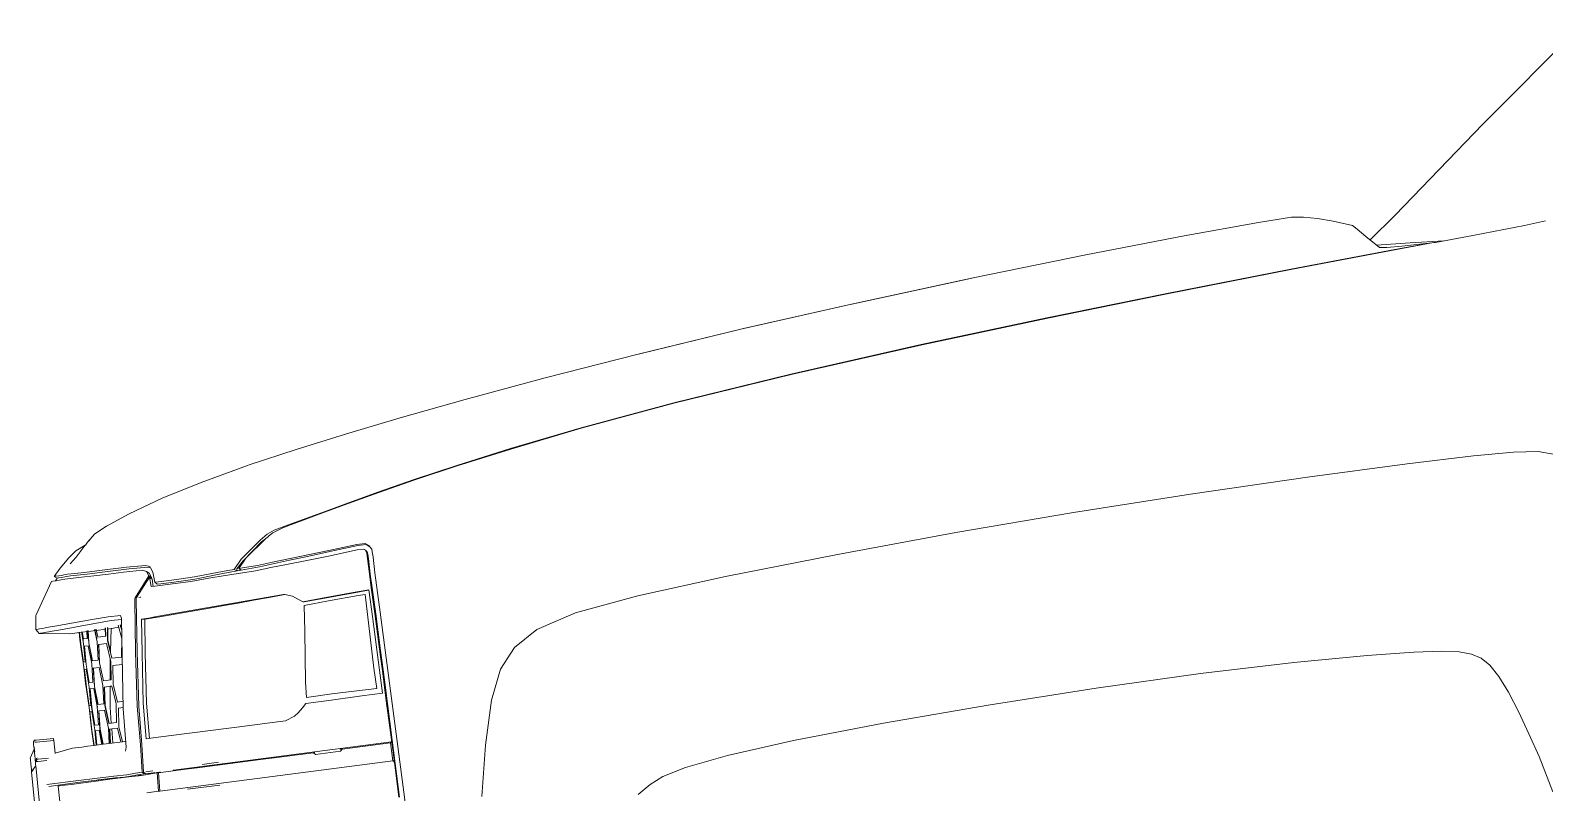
# Model space of a CAD drawing. Header units: millimetres. Extents: x 1010 to 1494, y -119 to 564.
# Drawn here: x 1414.884 to 1416.21, y 480.091 to 480.759 of the extents above; entities that cross this region are included whole.
import ezdxf

# ---------------------------------------------------------------- set-up
doc = ezdxf.new("R2010")
doc.units = ezdxf.units.MM
doc.layers.get('0').update_dxf_attribs({"lineweight": 9})
doc.layers.add('Edges', color=7, linetype='Continuous', lineweight=9)

# ---------------------------------------------------------------- blocks, each defined once
blk = doc.blocks.new('rs')
at = {"layer": 'Edges'}
for p, q in [((-98.017, 27.342), (-93.689, 30.684)), ((-102.078, 24.073), (-98.017, 27.342)), ((-110.825, 24.341), (-107.714, 24.493)), ((-107.287, 24.511), (-107.714, 24.493)), ((-107.287, 24.511), (-106.335, 24.542)), ((-105.847, 24.483), (-106.335, 24.542)), ((-105.283, 24.345), (-105.847, 24.483)), ((-124.607, 23.331), (-119.682, 23.743)), ((-119.682, 23.743), (-119.923, 23.726)), ((-114.946, 24.089), (-119.682, 23.743)), ((-114.946, 24.089), (-110.825, 24.341)), ((-104.651, 24.155), (-105.283, 24.345)), ((-103.887, 23.88), (-104.651, 24.155)), ((-103.705, 23.706), (-103.887, 23.88)), ((-103.233, 23.19), (-102.078, 24.073)), ((-129.452, 22.876), (-124.795, 23.317)), ((-129.342, 22.885), (-124.795, 23.317)), ((-124.795, 23.317), (-124.787, 23.318)), ((-124.787, 23.318), (-119.923, 23.726)), ((-124.607, 23.331), (-124.787, 23.318)), ((-119.923, 23.726), (-124.601, 23.332)), ((-103.394, 23.357), (-103.705, 23.706)), ((-102.896, 22.839), (-103.394, 23.357)), ((-133.791, 22.405), (-129.458, 22.876)), ((-133.725, 22.41), (-129.458, 22.876)), ((-129.458, 22.876), (-129.452, 22.876)), ((-129.452, 22.876), (-129.342, 22.885)), ((-106.644, 22.412), (-102.283, 22.664)), ((-102.208, 22.662), (-106.575, 22.408)), ((-101.616, 22.862), (-103, 22.947)), ((-102.599, 22.791), (-102.896, 22.839)), ((-101.974, 22.765), (-102.599, 22.791)), ((-102.283, 22.664), (-100.736, 22.748)), ((-100.736, 22.742), (-102.208, 22.662)), ((-101.226, 22.754), (-101.974, 22.765)), ((-100.23, 22.765), (-101.616, 22.862)), ((-100.736, 22.748), (-101.226, 22.754)), ((-100.736, 22.742), (-100.736, 22.748)), ((-100.651, 22.747), (-100.736, 22.742)), ((-100.578, 22.745), (-100.651, 22.747)), ((-99.014, 22.833), (-100.578, 22.745)), ((-96.841, 22.958), (-99.014, 22.833)), ((-95.964, 23.04), (-96.841, 22.958)), ((-137.722, 21.921), (-141.108, 21.461)), ((-133.791, 22.405), (-137.722, 21.921)), ((-133.791, 22.405), (-133.725, 22.41)), ((-116.878, 21.714), (-111.91, 22.073)), ((-111.902, 22.061), (-116.841, 21.703)), ((-111.91, 22.073), (-106.644, 22.412)), ((-106.575, 22.408), (-111.902, 22.061)), ((-141.108, 21.461), (-143.861, 21.053)), ((-127.655, 20.767), (-122.156, 21.286)), ((-122.119, 21.276), (-127.642, 20.754)), ((-122.156, 21.286), (-116.878, 21.714)), ((-116.841, 21.703), (-122.119, 21.276)), ((-146.18, 20.682), (-148.291, 20.314)), ((-143.861, 21.053), (-146.18, 20.682)), ((-132.595, 20.215), (-127.655, 20.767)), ((-127.642, 20.754), (-132.59, 20.201)), ((-148.291, 20.314), (-150.286, 19.927)), ((-136.519, 19.684), (-132.595, 20.215)), ((-132.59, 20.201), (-136.517, 19.668)), ((-154.029, 19.027), (-152.283, 19.485)), ((-152.283, 19.485), (-152.197, 19.504)), ((-150.358, 19.911), (-152.197, 19.504)), ((-150.289, 19.927), (-150.358, 19.911)), ((-150.286, 19.927), (-150.289, 19.927)), ((-139.512, 19.207), (-136.519, 19.684)), ((-136.517, 19.668), (-139.509, 19.188)), ((-154.029, 19.027), (-155.466, 18.562)), ((-143.618, 18.457), (-141.8, 18.807)), ((-141.792, 18.788), (-143.6, 18.439)), ((-141.8, 18.807), (-139.512, 19.207)), ((-139.509, 19.188), (-141.792, 18.788)), ((-156.46, 18.176), (-156.967, 17.921)), ((-156.46, 18.176), (-155.466, 18.562)), ((-146.547, 17.823), (-145.169, 18.131)), ((-145.169, 18.131), (-143.618, 18.457)), ((-143.6, 18.439), (-145.136, 18.115)), ((-157.422, 17.512), (-157.862, 17.066)), ((-157.841, 17.325), (-157.425, 17.509)), ((-157.422, 17.512), (-157.418, 17.513)), ((-157.418, 17.513), (-157.309, 17.623)), ((-157.309, 17.623), (-156.967, 17.921)), ((-157.309, 17.623), (-157.291, 17.645)), ((-157.213, 17.707), (-157.291, 17.645)), ((-147.321, 17.643), (-149.048, 17.26)), ((-147.458, 17.587), (-148.37, 17.378)), ((-146.449, 17.822), (-147.458, 17.587)), ((-147.321, 17.643), (-146.547, 17.823)), ((-145.136, 18.115), (-146.449, 17.822)), ((-158.574, 16.709), (-158.157, 17.086)), ((-158.157, 17.086), (-157.841, 17.325)), ((-158.146, 16.822), (-157.862, 17.066)), ((-150.245, 16.795), (-149.926, 16.991)), ((-150.19, 16.714), (-149.882, 16.9)), ((-149.882, 16.9), (-150.006, 16.822)), ((-149.926, 16.991), (-149.61, 17.123)), ((-149.876, 16.902), (-149.882, 16.9)), ((-149.682, 17.023), (-149.876, 16.902)), ((-149.283, 17.169), (-149.682, 17.023)), ((-149.61, 17.123), (-149.048, 17.26)), ((-149.039, 17.228), (-149.283, 17.169)), ((-148.37, 17.378), (-149.039, 17.228)), ((-158.859, 16.393), (-158.862, 16.392)), ((-158.754, 16.311), (-158.862, 16.392)), ((-158.859, 16.393), (-158.574, 16.709)), ((-158.807, 16.395), (-158.859, 16.393)), ((-158.829, 16.211), (-158.754, 16.311)), ((-158.807, 16.395), (-158.661, 16.396)), ((-158.751, 16.311), (-158.754, 16.311)), ((-158.699, 16.313), (-158.751, 16.311)), ((-158.699, 16.313), (-158.553, 16.314)), ((-158.661, 16.396), (-158.539, 16.4)), ((-158.553, 16.314), (-158.432, 16.318)), ((-158.453, 16.405), (-158.539, 16.4)), ((-158.453, 16.405), (-158.3, 16.416)), ((-158.432, 16.318), (-158.345, 16.323)), ((-158.345, 16.323), (-158.192, 16.336)), ((-158.3, 16.416), (-158.019, 16.409)), ((-158.192, 16.336), (-157.913, 16.326)), ((-158.019, 16.409), (-157.603, 16.399)), ((-157.913, 16.326), (-157.498, 16.315)), ((-157.603, 16.399), (-157.085, 16.393)), ((-157.498, 16.315), (-156.98, 16.31)), ((-157.085, 16.393), (-155.853, 16.39)), ((-156.98, 16.31), (-155.75, 16.307)), ((-155.853, 16.39), (-155.071, 16.36)), ((-155.75, 16.307), (-154.971, 16.275)), ((-155.071, 16.36), (-154.902, 16.294)), ((-154.971, 16.275), (-154.879, 16.238)), ((-154.879, 16.238), (-154.902, 16.294)), ((-151.117, 16.111), (-150.245, 16.795)), ((-151.051, 16.04), (-150.19, 16.714)), ((-150.006, 16.822), (-150.917, 16.127)), ((-159.798, 14.922), (-159.001, 16.207)), ((-158.948, 16.209), (-159.001, 16.207)), ((-158.948, 16.209), (-158.808, 16.212)), ((-158.808, 16.212), (-158.683, 16.216)), ((-158.683, 16.216), (-158.594, 16.218)), ((-158.594, 16.218), (-158.443, 16.231)), ((-158.443, 16.231), (-157.748, 16.216)), ((-157.748, 16.216), (-157.23, 16.21)), ((-157.23, 16.21), (-156.63, 16.207)), ((-156.63, 16.207), (-155.997, 16.206)), ((-155.997, 16.206), (-155.216, 16.179)), ((-154.985, 15.921), (-155.662, 15.09)), ((-155.607, 15.091), (-154.964, 15.859)), ((-155.216, 16.179), (-155.051, 16.112)), ((-155.051, 16.112), (-154.956, 16.027)), ((-155.051, 16.112), (-154.985, 15.921)), ((-154.89, 15.836), (-154.985, 15.921)), ((-154.964, 15.859), (-154.948, 15.467)), ((-154.964, 15.859), (-154.87, 15.77)), ((-154.89, 15.836), (-154.956, 16.027)), ((-154.89, 15.836), (-154.912, 15.81)), ((-154.879, 16.238), (-154.804, 16.049)), ((-154.862, 15.464), (-154.87, 15.77)), ((-154.804, 16.049), (-154.775, 15.63)), ((-154.775, 15.63), (-154.624, 15.623)), ((-154.686, 15.535), (-154.775, 15.63)), ((-154.624, 15.623), (-154.291, 15.626)), ((-154.291, 15.626), (-153.777, 15.629)), ((-153.777, 15.629), (-153.125, 15.634)), ((-153.125, 15.634), (-152.397, 15.68)), ((-152.397, 15.68), (-151.732, 15.718)), ((-152.31, 15.594), (-151.647, 15.637)), ((-151.732, 15.718), (-151.454, 15.731)), ((-151.647, 15.637), (-151.643, 15.638)), ((-151.352, 15.655), (-151.643, 15.638)), ((-151.454, 15.731), (-151.117, 16.111)), ((-151.352, 15.655), (-151.454, 15.731)), ((-151.352, 15.655), (-151.351, 15.738)), ((-151.247, 15.66), (-151.352, 15.655)), ((-151.351, 15.738), (-151.051, 16.04)), ((-150.917, 16.127), (-151.261, 15.738)), ((-151.261, 15.738), (-151.109, 15.745)), ((-151.261, 15.738), (-151.175, 15.663)), ((-151.247, 15.66), (-151.175, 15.663)), ((-151.175, 15.663), (-151.029, 15.672)), ((-151.109, 15.745), (-150.489, 15.767)), ((-150.416, 15.701), (-151.029, 15.672)), ((-150.489, 15.767), (-149.859, 15.817)), ((-150.416, 15.701), (-149.15, 15.811)), ((-149.947, 15.606), (-149.288, 15.652)), ((-147.494, 15.997), (-149.859, 15.817)), ((-149.288, 15.652), (-148.509, 15.705)), ((-148.394, 15.875), (-149.15, 15.811)), ((-148.509, 15.705), (-147.524, 15.775)), ((-147.451, 15.951), (-148.394, 15.875)), ((-147.524, 15.775), (-146.319, 15.873)), ((-147.494, 15.997), (-146.306, 16.094)), ((-146.269, 16.049), (-147.451, 15.951)), ((-146.319, 15.873), (-146.057, 15.869)), ((-146.306, 16.094), (-145.965, 16.089)), ((-145.932, 16.045), (-146.269, 16.049)), ((-146.057, 15.869), (-145.984, 15.816)), ((-145.984, 15.816), (-145.951, 15.773)), ((-145.984, 15.816), (-145.948, 15.748)), ((-145.951, 15.773), (-145.967, 15.784)), ((-145.802, 15.971), (-145.965, 16.089)), ((-145.913, 15.705), (-145.951, 15.773)), ((-145.948, 15.748), (-145.946, 15.607)), ((-145.785, 15.938), (-145.932, 16.045)), ((-145.913, 15.565), (-145.913, 15.705)), ((-145.785, 15.938), (-145.802, 15.971)), ((-145.785, 15.938), (-145.723, 15.822)), ((-145.723, 15.822), (-145.719, 15.63)), ((-145.719, 15.63), (-145.717, 15.591)), ((-155.681, 15.063), (-155.692, 14.983)), ((-155.681, 15.063), (-155.662, 15.09)), ((-155.636, 14.991), (-155.626, 15.064)), ((-155.607, 15.091), (-155.626, 15.064)), ((-155.497, 15.095), (-155.505, 15.085)), ((-155.498, 15.085), (-155.49, 15.095)), ((-155.44, 15.097), (-155.452, 15.082)), ((-155.433, 15.097), (-155.445, 15.082)), ((-154.948, 15.467), (-154.801, 15.462)), ((-154.801, 15.462), (-153.954, 15.462)), ((-154.686, 15.535), (-154.537, 15.525)), ((-154.537, 15.525), (-154.203, 15.529)), ((-154.203, 15.529), (-153.689, 15.535)), ((-153.954, 15.462), (-153.292, 15.46)), ((-153.689, 15.535), (-153.035, 15.544)), ((-153.292, 15.46), (-152.549, 15.5)), ((-153.035, 15.544), (-152.31, 15.594)), ((-152.549, 15.5), (-151.866, 15.531)), ((-151.866, 15.531), (-151.225, 15.548)), ((-151.225, 15.548), (-150.592, 15.562)), ((-150.592, 15.562), (-149.947, 15.606)), ((-145.943, 15.469), (-145.951, 14.831)), ((-145.945, 15.57), (-145.946, 15.607)), ((-145.946, 15.607), (-145.913, 15.565)), ((-145.946, 15.607), (-145.915, 15.544)), ((-145.945, 15.57), (-145.943, 15.469)), ((-145.92, 14.819), (-145.913, 15.457)), ((-145.915, 15.544), (-145.913, 15.565)), ((-145.913, 15.457), (-145.915, 15.544)), ((-145.716, 15.493), (-145.723, 14.848)), ((-145.717, 15.591), (-145.716, 15.493)), ((-159.9, 14.317), (-159.831, 14.793)), ((-159.831, 14.793), (-159.815, 14.887)), ((-159.815, 14.887), (-159.798, 14.922)), ((-157.54, 14.428), (-159.096, 14.354)), ((-157.54, 14.428), (-156.866, 14.461)), ((-156.866, 14.461), (-156.352, 14.439)), ((-156.352, 14.439), (-156.327, 14.323)), ((-155.692, 14.983), (-155.934, 12.872)), ((-155.636, 14.991), (-155.868, 12.877)), ((-154.886, 14.206), (-149.572, 14.443)), ((-150.181, 14.395), (-150.829, 14.363)), ((-149.528, 14.429), (-150.181, 14.395)), ((-149.572, 14.443), (-149.528, 14.429)), ((-149.527, 14.428), (-149.528, 14.429)), ((-149.527, 14.428), (-149.215, 14.324)), ((-145.951, 14.831), (-145.947, 14.252)), ((-145.916, 14.334), (-145.92, 14.819)), ((-145.723, 14.848), (-145.713, 13.207)), ((-159.9, 14.317), (-159.857, 14.318)), ((-159.775, 14.143), (-159.9, 14.317)), ((-159.857, 14.318), (-159.737, 14.324)), ((-158.532, 13.961), (-159.775, 14.143)), ((-159.775, 14.143), (-159.724, 14.143)), ((-159.737, 14.324), (-159.605, 14.33)), ((-159.724, 14.143), (-159.606, 14.148)), ((-159.606, 14.148), (-159.474, 14.155)), ((-159.605, 14.33), (-159.499, 14.335)), ((-159.499, 14.335), (-159.357, 14.343)), ((-159.474, 14.155), (-159.37, 14.16)), ((-159.37, 14.16), (-159.229, 14.167)), ((-159.357, 14.343), (-159.096, 14.354)), ((-159.229, 14.167), (-158.971, 14.179)), ((-158.971, 14.179), (-158.581, 14.197)), ((-158.581, 14.197), (-158.061, 14.223)), ((-158.015, 13.961), (-158.532, 13.961)), ((-158.137, 13.979), (-158.14, 13.68)), ((-158.139, 13.68), (-158.137, 13.961)), ((-158.137, 13.961), (-158.135, 13.98)), ((-158.133, 13.495), (-158.127, 13.98)), ((-158.124, 13.98), (-158.132, 13.495)), ((-156.766, 14.285), (-158.061, 14.223)), ((-158.032, 13.985), (-158.015, 13.495)), ((-158.015, 13.615), (-158.028, 13.984)), ((-157.996, 13.68), (-158.008, 13.985)), ((-157.804, 13.961), (-158.007, 13.961)), ((-158.003, 13.985), (-157.992, 13.68)), ((-157.817, 13.994), (-157.836, 13.68)), ((-157.829, 13.68), (-157.81, 13.995)), ((-157.799, 13.495), (-157.767, 13.997)), ((-157.76, 13.997), (-157.792, 13.495)), ((-157.447, 13.961), (-157.769, 13.961)), ((-157.489, 14.01), (-157.446, 13.495)), ((-157.446, 13.618), (-157.479, 14.01)), ((-157.429, 13.961), (-157.433, 14.012)), ((-157.024, 13.961), (-157.429, 13.961)), ((-157.404, 13.68), (-157.429, 13.961)), ((-157.422, 14.013), (-157.393, 13.68)), ((-157.046, 14.022), (-157.083, 13.68)), ((-157.07, 13.68), (-157.035, 14.013)), ((-157.016, 13.495), (-156.956, 14.026)), ((-156.945, 14.013), (-157.004, 13.495)), ((-156.802, 13.961), (-156.964, 13.961)), ((-156.962, 13.005), (-156.802, 13.961)), ((-156.762, 13.963), (-156.802, 13.961)), ((-156.332, 14.28), (-156.766, 14.285)), ((-156.653, 13.968), (-156.762, 13.963)), ((-156.653, 13.968), (-156.529, 13.974)), ((-156.529, 13.974), (-156.493, 13.976)), ((-156.327, 14.323), (-156.506, 12.79)), ((-156.504, 14.056), (-156.429, 13.495)), ((-156.429, 13.978), (-156.367, 13.981)), ((-156.383, 13.84), (-156.413, 14.06)), ((-156.399, 14.061), (-156.394, 14.026)), ((-156.392, 14.013), (-156.387, 13.98)), ((-155.672, 12.792), (-155.511, 14.179)), ((-155.378, 14.163), (-155.54, 12.776)), ((-155.511, 14.179), (-155.228, 14.191)), ((-155.511, 14.179), (-155.378, 14.163)), ((-155.097, 14.174), (-155.378, 14.163)), ((-155.228, 14.191), (-154.886, 14.206)), ((-154.959, 14.179), (-155.097, 14.174)), ((-155.092, 14.18), (-155.091, 14.174)), ((-155.07, 14.18), (-155.092, 14.18)), ((-155.069, 14.175), (-155.07, 14.18)), ((-154.959, 14.18), (-155.07, 14.18)), ((-155.07, 14.18), (-154.959, 14.179)), ((-154.959, 14.179), (-154.959, 14.18)), ((-154.959, 14.179), (-154.938, 14.18)), ((-154.758, 14.186), (-154.938, 14.18)), ((-153.562, 14.235), (-154.758, 14.186)), ((-152.834, 14.266), (-153.562, 14.235)), ((-152.14, 14.298), (-152.834, 14.266)), ((-151.479, 14.33), (-152.14, 14.298)), ((-150.829, 14.363), (-151.479, 14.33)), ((-149.215, 14.324), (-148.823, 14.039)), ((-148.904, 12.822), (-148.789, 13.878)), ((-148.823, 14.039), (-147.791, 14.095)), ((-148.823, 14.039), (-148.773, 14.026)), ((-148.789, 13.878), (-147.764, 13.938)), ((-147.749, 14.083), (-148.773, 14.026)), ((-147.791, 14.095), (-146.557, 14.154)), ((-147.764, 13.938), (-146.531, 13.997)), ((-146.519, 14.144), (-147.749, 14.083)), ((-146.555, 14.154), (-146.557, 14.154)), ((-146.555, 14.154), (-146.06, 14.174)), ((-146.531, 13.997), (-146.234, 14.007)), ((-146.233, 14.155), (-146.519, 14.144)), ((-146.234, 14.007), (-146.27, 10.95)), ((-146.06, 14.163), (-146.233, 14.155)), ((-146.06, 14.174), (-146.053, 13.07)), ((-145.915, 14.252), (-145.947, 14.252)), ((-145.947, 14.252), (-145.94, 13.171)), ((-145.946, 14.129), (-145.914, 14.13)), ((-145.946, 14.006), (-145.914, 14.006)), ((-145.945, 13.876), (-145.913, 13.876)), ((-145.907, 13.159), (-145.916, 14.334)), ((-111.939, 13.732), (-107.066, 13.804)), ((-107.066, 13.804), (-102.916, 13.824)), ((-102.916, 13.824), (-100.154, 13.8)), ((-100.154, 13.8), (-98.5, 13.741)), ((-158.14, 13.68), (-158.14, 13.376)), ((-158.14, 13.68), (-158.139, 13.68)), ((-158.14, 13.376), (-158.132, 12.619)), ((-158.139, 13.376), (-158.14, 13.376)), ((-158.139, 13.68), (-158.139, 13.376)), ((-158.13, 12.619), (-158.139, 13.376)), ((-158.123, 12.737), (-158.133, 13.495)), ((-158.132, 13.495), (-158.121, 12.737)), ((-158.015, 13.495), (-158.042, 12.737)), ((-158.038, 12.737), (-158.017, 13.319)), ((-158.025, 12.619), (-157.996, 13.376)), ((-157.992, 13.376), (-158.021, 12.619)), ((-157.836, 13.68), (-157.996, 13.68)), ((-157.996, 13.376), (-157.992, 13.376)), ((-157.836, 13.376), (-157.992, 13.376)), ((-157.836, 13.68), (-157.829, 13.68)), ((-157.836, 13.376), (-157.79, 12.619)), ((-157.751, 12.737), (-157.799, 13.495)), ((-157.792, 13.495), (-157.744, 12.737)), ((-157.446, 13.495), (-157.509, 12.737)), ((-157.469, 12.619), (-157.404, 13.376)), ((-157.393, 13.376), (-157.459, 12.619)), ((-157.083, 13.68), (-157.404, 13.68)), ((-157.404, 13.376), (-157.393, 13.376)), ((-157.083, 13.376), (-157.393, 13.376)), ((-157.083, 13.68), (-157.07, 13.68)), ((-157.083, 13.376), (-157.001, 12.619)), ((-156.932, 12.737), (-157.016, 13.495)), ((-157.004, 13.495), (-156.954, 13.053)), ((-156.429, 13.495), (-156.53, 12.737)), ((-145.941, 13.234), (-145.908, 13.234)), ((-145.94, 13.171), (-145.938, 11.376)), ((-145.904, 11.634), (-145.907, 13.159)), ((-145.713, 13.207), (-145.693, -1.189)), ((-131.394, 12.832), (-126.765, 13.139)), ((-126.765, 13.139), (-121.743, 13.405)), ((-121.743, 13.405), (-116.822, 13.603)), ((-116.822, 13.603), (-111.939, 13.732)), ((-97.482, 13.641), (-98.5, 13.741)), ((-96.803, 13.43), (-97.482, 13.641)), ((-158.132, 12.619), (-158.14, 11.862)), ((-158.139, 11.862), (-158.13, 12.619)), ((-158.042, 12.737), (-158.123, 12.737)), ((-158.042, 12.737), (-158.038, 12.737)), ((-157.996, 11.862), (-158.025, 12.619)), ((-158.021, 12.619), (-157.992, 11.862)), ((-157.79, 12.619), (-157.836, 11.862)), ((-157.509, 12.737), (-157.751, 12.737)), ((-157.404, 11.862), (-157.469, 12.619)), ((-157.459, 12.619), (-157.393, 11.862)), ((-157.124, 11.862), (-157.023, 12.638)), ((-157.001, 12.619), (-157.083, 11.862)), ((-157.023, 12.638), (-157.011, 12.709)), ((-156.53, 12.737), (-156.932, 12.737)), ((-156.506, 12.79), (-156.745, 10.603)), ((-155.934, 12.872), (-156.154, 10.642)), ((-156.088, 10.642), (-155.868, 12.877)), ((-155.888, 10.733), (-155.672, 12.791)), ((-155.54, 12.776), (-155.754, 10.723)), ((-155.672, 12.791), (-155.672, 12.792)), ((-149.146, 10.733), (-148.904, 12.822)), ((-146.053, 13.07), (-146.048, 9.871)), ((-145.93, 12.815), (-145.94, 12.815)), ((-145.907, 12.781), (-145.93, 12.815)), ((-137.734, 12.134), (-135.087, 12.51)), ((-135.087, 12.51), (-131.394, 12.832)), ((-158.133, 11.676), (-158.123, 12.432)), ((-158.121, 12.432), (-158.132, 11.676)), ((-158.123, 12.432), (-158.121, 12.432)), ((-158.121, 12.432), (-158.042, 12.432)), ((-158.042, 12.432), (-158.015, 11.676)), ((-158.038, 12.432), (-158.042, 12.432)), ((-158.034, 12.335), (-158.038, 12.432)), ((-157.799, 11.676), (-157.751, 12.432)), ((-157.744, 12.432), (-157.792, 11.676)), ((-157.751, 12.432), (-157.744, 12.432)), ((-157.509, 12.432), (-157.744, 12.432)), ((-157.509, 12.432), (-157.446, 11.676)), ((-157.016, 11.676), (-156.932, 12.432)), ((-156.932, 12.432), (-156.545, 12.432)), ((-145.905, 11.945), (-145.939, 12.206)), ((-139.399, 11.656), (-137.734, 12.134)), ((-158.14, 11.862), (-158.139, 11.862)), ((-158.14, 11.601), (-158.14, 11.862)), ((-158.139, 11.601), (-158.14, 11.601)), ((-158.14, 11.601), (-158.132, 10.845)), ((-158.139, 11.601), (-158.139, 11.862)), ((-158.13, 10.845), (-158.139, 11.601)), ((-158.123, 10.918), (-158.133, 11.676)), ((-158.132, 11.676), (-158.121, 10.918)), ((-158.015, 11.676), (-158.042, 10.918)), ((-158.038, 10.918), (-158.017, 11.496)), ((-158.025, 10.845), (-157.996, 11.601)), ((-157.992, 11.601), (-158.021, 10.845)), ((-157.836, 11.862), (-157.996, 11.862)), ((-157.996, 11.601), (-157.992, 11.601)), ((-157.992, 11.601), (-157.836, 11.601)), ((-157.836, 11.601), (-157.79, 10.845)), ((-157.829, 11.601), (-157.836, 11.601)), ((-157.792, 10.987), (-157.829, 11.601)), ((-157.751, 10.918), (-157.799, 11.676)), ((-157.792, 11.676), (-157.744, 10.918)), ((-157.446, 11.676), (-157.509, 10.918)), ((-157.469, 10.845), (-157.404, 11.601)), ((-157.393, 11.601), (-157.459, 10.845)), ((-157.083, 11.862), (-157.404, 11.862)), ((-157.404, 11.601), (-157.393, 11.601)), ((-157.158, 11.601), (-157.393, 11.601)), ((-157.27, 10.74), (-157.158, 11.601)), ((-157.158, 11.601), (-157.083, 11.601)), ((-157.083, 11.601), (-157.001, 10.845)), ((-156.932, 10.918), (-157.016, 11.676)), ((-145.938, 11.376), (-145.904, 11.634)), ((-145.938, 11.376), (-145.937, 10.792)), ((-145.904, 11.634), (-145.903, 10.828)), ((-140.404, 11.045), (-139.399, 11.656)), ((-158.132, 10.845), (-158.14, 10.087)), ((-158.139, 10.087), (-158.13, 10.845)), ((-158.133, 9.9), (-158.123, 10.658)), ((-158.121, 10.658), (-158.132, 9.9)), ((-158.042, 10.918), (-158.123, 10.918)), ((-158.123, 10.658), (-158.121, 10.658)), ((-158.121, 10.658), (-158.042, 10.658)), ((-158.042, 10.918), (-158.038, 10.918)), ((-158.042, 10.658), (-158.015, 9.9)), ((-158.038, 10.658), (-158.042, 10.658)), ((-158.017, 10.07), (-158.038, 10.658)), ((-157.996, 10.087), (-158.025, 10.845)), ((-158.021, 10.845), (-157.992, 10.087)), ((-157.79, 10.845), (-157.836, 10.087)), ((-157.799, 9.9), (-157.751, 10.658)), ((-157.744, 10.658), (-157.792, 9.9)), ((-157.785, 10.818), (-157.783, 10.845)), ((-157.783, 10.845), (-157.784, 10.857)), ((-157.509, 10.918), (-157.751, 10.918)), ((-157.751, 10.658), (-157.744, 10.658)), ((-157.509, 10.658), (-157.744, 10.658)), ((-157.509, 10.658), (-157.446, 9.9)), ((-157.404, 10.087), (-157.469, 10.845)), ((-157.459, 10.845), (-157.393, 10.087)), ((-157.304, 10.087), (-157.27, 10.74)), ((-157.001, 10.845), (-157.083, 10.087)), ((-157.016, 9.9), (-156.932, 10.658)), ((-156.71, 10.918), (-156.932, 10.918)), ((-156.739, 10.658), (-156.932, 10.658)), ((-156.154, 10.642), (-156.226, 9.046)), ((-156.162, 9.046), (-156.088, 10.642)), ((-155.957, 9.258), (-155.888, 10.733)), ((-155.754, 10.723), (-155.823, 9.258)), ((-149.175, 10.105), (-149.146, 10.733)), ((-146.27, 10.95), (-146.262, 10.102)), ((-145.937, 10.792), (-145.93, 10.792)), ((-145.937, 10.792), (-145.936, 9.985)), ((-145.93, 10.792), (-145.903, 10.828)), ((-145.902, 9.985), (-145.903, 10.828)), ((-141.095, 10.236), (-140.404, 11.045)), ((-158.14, 10.087), (-158.14, 9.85)), ((-158.14, 10.087), (-158.139, 10.087)), ((-158.139, 9.85), (-158.139, 10.087)), ((-157.836, 10.087), (-157.996, 10.087)), ((-157.083, 10.087), (-157.404, 10.087)), ((-156.745, 10.603), (-156.821, 9.019)), ((-148.126, 10.109), (-149.175, 10.105)), ((-146.859, 10.099), (-148.126, 10.109)), ((-146.262, 10.102), (-146.859, 10.099)), ((-145.937, 10.483), (-145.902, 10.483)), ((-145.902, 10.001), (-145.936, 10.001)), ((-141.632, 9.003), (-141.095, 10.236)), ((-160.595, 9.425), (-160.804, 9.079)), ((-160.601, 9.375), (-160.61, 9.046)), ((-160.604, 9.158), (-160.597, 9.382)), ((-160.601, 9.375), (-160.6, 9.418)), ((-160.598, 9.465), (-160.6, 9.431)), ((-160.6, 9.418), (-160.6, 9.431)), ((-160.597, 9.499), (-160.598, 9.477)), ((-160.598, 9.477), (-160.598, 9.465)), ((-160.591, 9.644), (-160.597, 9.51)), ((-160.597, 9.51), (-160.578, 9.486)), ((-160.597, 9.499), (-160.597, 9.51)), ((-160.597, 9.382), (-160.595, 9.414)), ((-160.572, 9.396), (-160.597, 9.382)), ((-160.571, 9.381), (-160.597, 9.382)), ((-160.595, 9.425), (-160.595, 9.414)), ((-160.574, 9.424), (-160.595, 9.425)), ((-160.591, 9.648), (-160.59, 9.686)), ((-160.591, 9.648), (-160.591, 9.644)), ((-160.589, 9.689), (-160.59, 9.686)), ((-160.588, 9.736), (-160.589, 9.689)), ((-160.531, 9.789), (-160.588, 9.736)), ((-160.47, 9.707), (-160.532, 9.709)), ((-160.467, 9.788), (-160.531, 9.789)), ((-160.531, 9.776), (-160.531, 9.789)), ((-159.749, 9.687), (-160.47, 9.707)), ((-159.746, 9.766), (-160.467, 9.788)), ((-159.765, 9.16), (-159.749, 9.687)), ((-159.749, 9.687), (-159.746, 9.753)), ((-159.746, 9.766), (-159.746, 9.753)), ((-158.14, 9.85), (-158.133, 9.265)), ((-158.139, 9.85), (-158.14, 9.85)), ((-158.132, 9.265), (-158.139, 9.85)), ((-158.124, 9.265), (-158.133, 9.9)), ((-158.132, 9.9), (-158.123, 9.265)), ((-158.015, 9.9), (-158.038, 9.265)), ((-158.034, 9.265), (-158.017, 9.718)), ((-158.018, 9.265), (-157.996, 9.85)), ((-157.992, 9.85), (-158.014, 9.265)), ((-157.996, 9.85), (-157.992, 9.85)), ((-157.992, 9.85), (-157.836, 9.85)), ((-157.836, 9.85), (-157.801, 9.265)), ((-157.829, 9.85), (-157.836, 9.85)), ((-157.794, 9.265), (-157.829, 9.85)), ((-157.759, 9.265), (-157.799, 9.9)), ((-157.792, 9.9), (-157.752, 9.265)), ((-157.446, 9.9), (-157.499, 9.265)), ((-157.489, 9.265), (-157.451, 9.718)), ((-157.454, 9.265), (-157.404, 9.85)), ((-157.393, 9.85), (-157.444, 9.265)), ((-157.404, 9.85), (-157.393, 9.85)), ((-157.316, 9.85), (-157.393, 9.85)), ((-157.345, 9.265), (-157.316, 9.85)), ((-157.316, 9.85), (-157.083, 9.85)), ((-157.083, 9.85), (-157.02, 9.265)), ((-156.945, 9.265), (-157.016, 9.9)), ((-149.768, 9.398), (-150.16, 9.258)), ((-149.604, 9.517), (-149.768, 9.398)), ((-149.396, 9.691), (-149.604, 9.517)), ((-149.237, 9.854), (-149.396, 9.691)), ((-148.18, 9.866), (-149.237, 9.854)), ((-146.907, 9.871), (-148.18, 9.866)), ((-146.048, 9.871), (-146.907, 9.871)), ((-145.936, 9.985), (-145.902, 9.985)), ((-145.936, 9.429), (-145.936, 9.985)), ((-145.902, 9.429), (-145.936, 9.429)), ((-145.936, 9.429), (-145.936, 9.038)), ((-145.902, 9.428), (-145.936, 9.428)), ((-145.902, 9.429), (-145.902, 9.985)), ((-145.902, 9.428), (-145.902, 9.429)), ((-145.9, 7.904), (-145.902, 9.428)), ((-160.811, 8.851), (-160.819, 8.6)), ((-160.807, 9.018), (-160.811, 8.851)), ((-160.807, 9.018), (-160.806, 9.043)), ((-160.804, 9.079), (-160.806, 9.043)), ((-160.62, 8.757), (-160.69, 6.463)), ((-160.62, 8.779), (-160.618, 8.803)), ((-160.62, 8.779), (-160.619, 8.778)), ((-160.62, 8.779), (-160.62, 8.757)), ((-160.615, 8.865), (-160.618, 8.82)), ((-160.618, 8.82), (-160.618, 8.803)), ((-160.614, 8.895), (-160.616, 8.892)), ((-160.616, 8.892), (-160.615, 8.875)), ((-160.613, 8.92), (-160.615, 8.898)), ((-160.615, 8.898), (-160.614, 8.895)), ((-160.615, 8.875), (-160.615, 8.865)), ((-160.558, 8.907), (-160.614, 8.895)), ((-160.61, 9.046), (-160.613, 8.947)), ((-160.555, 9), (-160.613, 8.947)), ((-160.556, 8.972), (-160.613, 8.92)), ((-160.611, 8.921), (-160.613, 8.947)), ((-160.612, 8.896), (-160.613, 8.92)), ((-160.604, 9.158), (-160.61, 9.046)), ((-160.569, 9.348), (-160.598, 9.349)), ((-160.555, 9), (-160.558, 8.907)), ((-160.495, 8.904), (-160.558, 8.907)), ((-160.555, 9), (-160.554, 9.049)), ((-160.492, 8.997), (-160.555, 9)), ((-160.49, 9.046), (-160.502, 9.047)), ((-160.138, 8.894), (-160.495, 8.904)), ((-160.059, 8.985), (-160.492, 8.997)), ((-159.766, 9.141), (-159.765, 9.152)), ((-159.765, 9.16), (-159.075, 9.265)), ((-159.765, 9.155), (-159.765, 9.16)), ((-159.765, 9.155), (-159.765, 9.152)), ((-159.075, 9.265), (-159.03, 9.264)), ((-158.641, 9.264), (-159.03, 9.264)), ((-158.395, 9.265), (-158.641, 9.264)), ((-158.133, 9.265), (-158.395, 9.265)), ((-158.123, 9.265), (-158.133, 9.265)), ((-158.038, 9.265), (-158.123, 9.265)), ((-158.036, 9.265), (-158.038, 9.265)), ((-157.752, 9.265), (-158.036, 9.265)), ((-157.499, 9.265), (-157.752, 9.265)), ((-156.945, 9.265), (-157.499, 9.265)), ((-156.809, 9.265), (-156.945, 9.265)), ((-156.821, 9.019), (-156.87, 8.862)), ((-156.226, 9.046), (-156.304, 7.913)), ((-156.241, 7.913), (-156.162, 9.046)), ((-155.673, 9.258), (-155.957, 9.258)), ((-154.92, 9.259), (-155.673, 9.258)), ((-154.92, 9.259), (-151.647, 9.259)), ((-150.929, 9.258), (-151.647, 9.259)), ((-150.16, 9.258), (-150.929, 9.258)), ((-145.936, 9.038), (-145.933, 7.913)), ((-142.107, 7.195), (-141.632, 9.003)), ((-160.878, 6.718), (-160.823, 8.495)), ((-160.823, 8.495), (-160.822, 8.496)), ((-160.822, 8.496), (-160.821, 8.512)), ((-160.62, 8.743), (-160.821, 8.531)), ((-160.735, 8.602), (-160.821, 8.512)), ((-160.821, 8.531), (-160.82, 8.58)), ((-160.821, 8.512), (-160.821, 8.531)), ((-160.82, 8.58), (-160.819, 8.6)), ((-158.955, 7.912), (-160.263, 7.912)), ((-160.195, 7.828), (-159.806, 7.828)), ((-159.827, 7.146), (-159.807, 7.792)), ((-159.806, 7.828), (-159.807, 7.792)), ((-159.807, 7.792), (-159.75, 7.791)), ((-159.806, 7.828), (-158.885, 7.828)), ((-159.75, 7.791), (-159.536, 7.788)), ((-159.536, 7.788), (-159.262, 7.786)), ((-159.262, 7.786), (-158.873, 7.786)), ((-158.955, 7.912), (-158.273, 7.913)), ((-158.885, 7.828), (-158.201, 7.83)), ((-158.873, 7.786), (-158.333, 7.792)), ((-158.333, 7.792), (-157.655, 7.798)), ((-158.273, 7.913), (-157.485, 7.904)), ((-158.201, 7.83), (-158.137, 7.829)), ((-158.137, 7.829), (-158.136, 7.794)), ((-158.137, 7.829), (-157.431, 7.821)), ((-158.135, 7.794), (-158.135, 7.829)), ((-158.128, 7.794), (-158.129, 7.829)), ((-158.127, 7.829), (-158.127, 7.794)), ((-158.026, 7.828), (-158.027, 7.795)), ((-158.024, 7.795), (-158.023, 7.828)), ((-158.009, 7.795), (-158.008, 7.827)), ((-158.004, 7.827), (-158.005, 7.795)), ((-157.817, 7.825), (-157.816, 7.797)), ((-157.808, 7.797), (-157.81, 7.825)), ((-157.777, 7.797), (-157.779, 7.825)), ((-157.771, 7.825), (-157.77, 7.797)), ((-157.655, 7.798), (-156.871, 7.795)), ((-157.485, 7.904), (-156.939, 7.883)), ((-157.474, 7.822), (-157.476, 7.797)), ((-157.466, 7.797), (-157.464, 7.821)), ((-157.434, 7.797), (-157.431, 7.821)), ((-157.431, 7.821), (-157.421, 7.822)), ((-157.421, 7.822), (-157.423, 7.797)), ((-157.421, 7.822), (-157.414, 7.821)), ((-157.414, 7.821), (-157.048, 7.807)), ((-157.048, 7.807), (-157.046, 7.796)), ((-157.048, 7.807), (-156.965, 7.804)), ((-157.033, 7.796), (-157.035, 7.807)), ((-156.977, 7.795), (-156.978, 7.805)), ((-156.965, 7.804), (-156.964, 7.795)), ((-156.965, 7.804), (-156.869, 7.801)), ((-156.939, 7.883), (-156.573, 7.913)), ((-156.871, 7.795), (-156.478, 7.784)), ((-156.869, 7.801), (-156.501, 7.831)), ((-156.573, 7.913), (-156.304, 7.913)), ((-156.501, 7.831), (-156.472, 7.831)), ((-156.478, 7.784), (-156.478, 7.783)), ((-156.478, 7.784), (-156.462, 7.782)), ((-156.472, 7.831), (-156.475, 7.804)), ((-156.472, 7.831), (-156.387, 7.831)), ((-156.462, 7.782), (-156.462, 7.783)), ((-156.462, 7.782), (-156.327, 7.778)), ((-156.459, 7.804), (-156.456, 7.831)), ((-156.407, 7.804), (-156.403, 7.831)), ((-156.387, 7.831), (-156.391, 7.805)), ((-156.387, 7.831), (-156.234, 7.831)), ((-156.327, 7.778), (-155.961, 7.808)), ((-156.304, 7.913), (-156.234, 7.831)), ((-156.172, 7.831), (-156.241, 7.913)), ((-155.813, 7.813), (-156.234, 7.831)), ((-155.713, 7.811), (-156.172, 7.831)), ((-156.172, 7.831), (-155.835, 7.831)), ((-155.852, 7.913), (-156.147, 7.913)), ((-155.961, 7.808), (-155.697, 7.808)), ((-155.835, 7.831), (-155.781, 7.831)), ((-155.835, 7.831), (-155.831, 7.808)), ((-155.812, 7.808), (-155.816, 7.831)), ((-155.731, 7.808), (-155.813, 7.813)), ((-155.736, 7.049), (-155.697, 7.808)), ((-155.731, 7.808), (-155.735, 7.831)), ((-155.716, 7.831), (-155.712, 7.808)), ((-155.713, 7.811), (-155.694, 7.81)), ((-155.697, 7.808), (-155.694, 7.81)), ((-155.694, 7.81), (-155.673, 7.831)), ((-155.635, 7.808), (-155.694, 7.81)), ((-155.635, 7.808), (-155.675, 7.049)), ((-155.635, 7.808), (-155.542, 7.808)), ((-155.632, 7.81), (-155.611, 7.831)), ((-155.632, 7.808), (-155.631, 7.831)), ((-155.57, 7.808), (-155.569, 7.831)), ((-155.542, 7.808), (-155.029, 7.806)), ((-155.024, 7.83), (-155.029, 7.806)), ((-155.029, 7.806), (-154.504, 7.804)), ((-155.024, 7.83), (-154.902, 7.83)), ((-155.008, 7.806), (-155.004, 7.83)), ((-154.928, 7.805), (-154.923, 7.83)), ((-154.902, 7.83), (-154.906, 7.805)), ((-145.945, 7.83), (-154.902, 7.83)), ((-154.504, 7.804), (-153.912, 7.802)), ((-153.912, 7.802), (-151.395, 7.802)), ((-153.132, 7.913), (-153.801, 7.913)), ((-151.395, 7.802), (-150.714, 7.801)), ((-150.714, 7.801), (-149.972, 7.801)), ((-149.972, 7.801), (-149.183, 7.799)), ((-149.183, 7.799), (-149.14, 7.804)), ((-149.183, 7.799), (-149.117, 7.722)), ((-149.117, 7.722), (-148.075, 7.719)), ((-148.093, 7.802), (-147.992, 7.798)), ((-148.075, 7.719), (-147.992, 7.798)), ((-147.992, 7.798), (-145.988, 7.801)), ((-145.988, 7.801), (-145.945, 7.83)), ((-145.987, 7.049), (-145.988, 7.801)), ((-145.945, 7.83), (-145.933, 7.913)), ((-145.933, 7.913), (-145.9, 7.904)), ((-145.933, 7.913), (-145.933, 6.974)), ((-145.9, 7.904), (-145.9, 5.531)), ((-156.213, 7.049), (-156.216, 7.047)), ((-156.213, 7.049), (-156.122, 7.045)), ((-156.213, 7.049), (-155.736, 7.049)), ((-156.125, 7.043), (-156.213, 7.047)), ((-155.675, 7.049), (-155.736, 7.049)), ((-155.675, 7.049), (-145.987, 7.049)), ((-153.187, 6.974), (-154.532, 6.974)), ((-145.959, 7.049), (-145.987, 7.049)), ((-145.933, 6.974), (-145.959, 7.049)), ((-145.9, 6.968), (-145.933, 6.974)), ((-145.933, 6.974), (-145.931, 5.531)), ((-142.532, 5.109), (-142.107, 7.195)), ((-116.822, 6.295), (-121.334, 6.165)), ((-112.481, 6.342), (-116.822, 6.295)), ((-108.6, 6.29), (-112.481, 6.342)), ((-105.563, 6.184), (-108.6, 6.29)), ((-129.491, 5.753), (-132.269, 5.487)), ((-125.711, 5.982), (-129.491, 5.753)), ((-121.334, 6.165), (-125.711, 5.982)), ((-103.636, 6.077), (-105.563, 6.184)), ((-102.509, 5.971), (-103.636, 6.077)), ((-101.787, 5.85), (-102.509, 5.971)), ((-101.295, 5.694), (-101.787, 5.85)), ((-100.923, 5.477), (-101.295, 5.694)), ((-134.055, 5.217), (-135.018, 4.974)), ((-132.269, 5.487), (-134.055, 5.217)), ((-100.605, 5.141), (-100.923, 5.477)), ((-100.295, 4.637), (-100.605, 5.141)), ((-135.58, 4.713), (-136.13, 4.372)), ((-135.018, 4.974), (-135.58, 4.713)), ((-99.983, 3.94), (-100.295, 4.637)), ((-99.668, 3.063), (-99.983, 3.94)), ((-99.668, 3.063), (-99.364, 2.126)), ((-99.364, 2.126), (-99.067, 1.145)), ((-99.067, 1.145), (-98.697, -0.373))]:
    blk.add_line(p, q, dxfattribs=at)

msp = doc.modelspace()

# ---------------------------------------------------------------- block references
at = {"xscale": 0.02122798653101838, "yscale": 0.02122798653101838, "zscale": 0.02122798653101838, "rotation": 7.391768522493147}
msp.add_blockref('rs', (1418.29377, 480.36888), dxfattribs=at)

doc.saveas('drawing.dxf')
